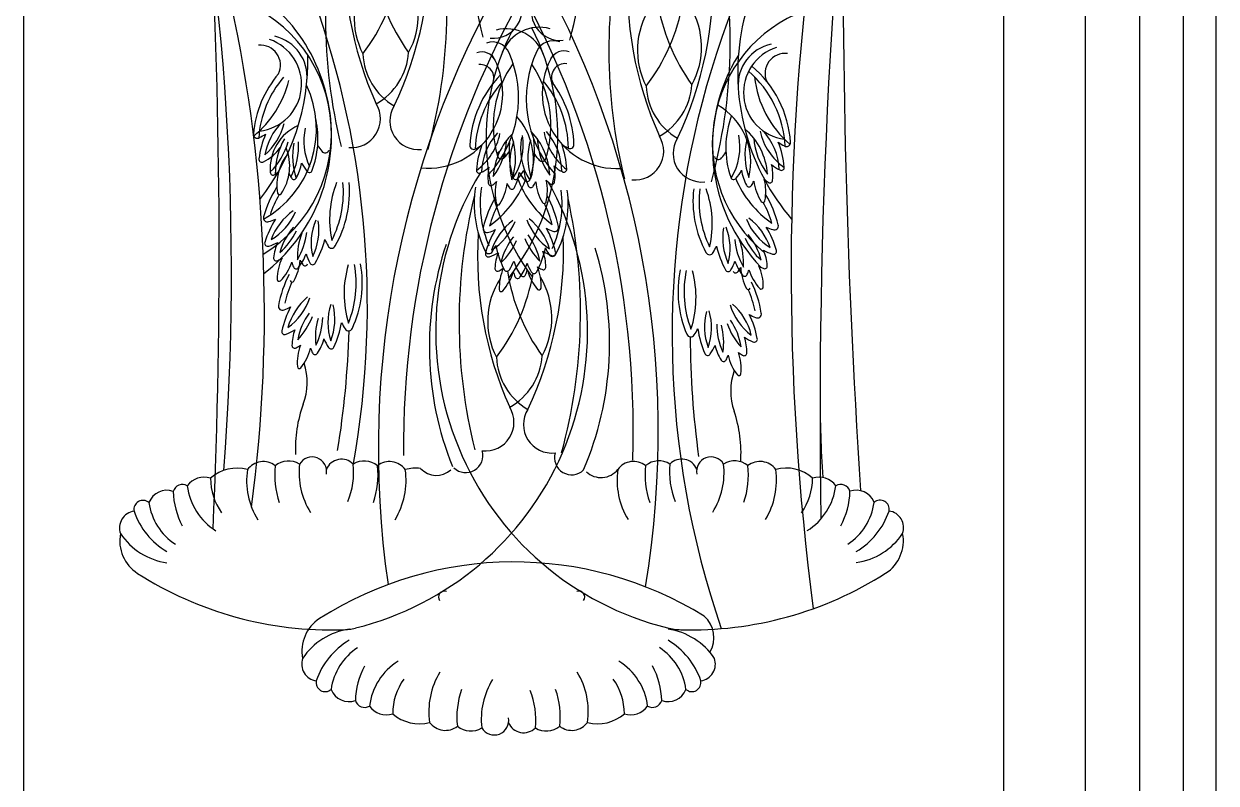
# Model space of a CAD drawing. Header units: millimetres. Extents: x 1155 to 2227, y 540 to 1342.
# Drawn here: x 1199.59 to 1213.27, y 1105.92 to 1114.63 of the extents above; entities that cross this region are included whole.
import ezdxf

# ---------------------------------------------------------------- set-up
doc = ezdxf.new("R2010")
doc.units = ezdxf.units.MM

msp = doc.modelspace()

# ---------------------------------------------------------------- linework, layer by layer
at = {"color": 0}
for p, q in [((1213.274, 1085.43049), (1213.274, 1124.40921)), ((1212.899, 1085.80549), (1212.899, 1124.03421)), ((1199.5865, 1088.80549), (1199.5865, 1123.53421)), ((1210.8365, 1088.80549), (1210.8365, 1123.53421)), ((1211.774, 1088.80549), (1211.774, 1123.53421)), ((1212.399, 1086.30549), (1212.399, 1123.53421))]:
    msp.add_line(p, q, dxfattribs=at)
for centre, radius, start, end in [((1129.67186, 1112.02592), 72.15709, 357.4673846, 9.1772613), ((1237.96884, 1111.79506), 29.57412, 156.612972, 187.526474), ((1185.58739, 1111.31294), 16.76067, 352.370106, 33.35959), ((1195.97479, 1109.94985), 10.89432, 350.608466, 69.233213), ((1214.55078, 1109.74908), 10.89432, 109.93396, 188.185922), ((1193.09888, 1111.39072), 10.43086, 349.92049, 51.540309), ((1217.45993, 1111.07579), 10.43086, 129.418764, 198.927259), ((1214.55078, 1109.74908), 10.60765, 119.834603, 180.37167), ((1280.88391, 1110.18746), 72.15709, 173.0304733, 180.9812828), ((1172.39607, 1111.7756), 29.57412, 355.603961, 11.677907), ((1210.75184, 1115.9487), 6.07603, 166.169877, 193.978191), ((1199.9936, 1116.05558), 6.07603, 344.645581, 12.453894), ((1303.37789, 1115.44122), 94.38755, 178.9404443, 183.7451377), ((1210.38024, 1114.07435), 2.59919, 122.509638, 220.394963), ((1209.12577, 1114.69512), 6.07603, 166.169877, 193.978191), ((1198.36753, 1114.80199), 6.07603, 344.645581, 12.453894), ((1207.507, 1115.44676), 4.24526, 176.411726, 204.062768), ((1200.00388, 1115.51454), 4.24526, 334.561003, 2.212046), ((1212.37792, 1114.32369), 6.07603, 166.169877, 193.978191), ((1201.61967, 1114.43056), 6.07603, 344.645581, 12.453894), ((1205.8185, 1115.61434), 2.23809, 188.671695, 215.819344), ((1195.97479, 1109.94985), 10.60765, 358.252101, 30.063651), ((1210.75915, 1115.07533), 4.24526, 176.411726, 204.062768), ((1203.25602, 1115.1431), 4.24526, 334.561003, 2.212046), ((1201.12458, 1113.34826), 1.9938, 307.627684, 67.298468), ((1204.28428, 1114.7033), 0.90607, 147.472918, 207.244673), ((1201.69592, 1115.64152), 2.23809, 322.804428, 349.952077), ((1203.20836, 1114.73856), 0.90607, 331.379099, 31.150853), ((1201.49535, 1113.37798), 1.62184, 301.153458, 73.63922), ((1204.97703, 1114.7965), 0.32882, 263.794233, 31.721329), ((1205.74333, 1114.77171), 0.32882, 148.28614, 276.213237), ((1204.94806, 1115.27009), 2.23809, 322.804428, 349.952077), ((1209.07065, 1115.24291), 2.23809, 188.671695, 215.819344), ((1207.53642, 1114.33187), 0.90607, 147.472918, 207.244673), ((1206.4605, 1114.36713), 0.90607, 331.379099, 31.150853), ((1209.11362, 1113.26415), 1.62184, 110.482627, 230.874312), ((1205.12479, 1114.12035), 0.4563, 20.115167, 104.729009), ((1205.50359, 1114.13814), 0.4563, 73.894762, 158.508604), ((1203.04288, 1113.35785), 2.67345, 322.106352, 27.353056), ((1202.23369, 1113.94101), 0.54106, 276.046331, 71.376234), ((1202.3578, 1114.02313), 0.48092, 354.711402, 76.586692), ((1207.56658, 1113.32586), 2.67345, 152.257753, 216.76097), ((1205.66239, 1114.23378), 0.20606, 68.496458, 155.113184), ((1202.30453, 1114.16053), 0.22778, 334.041471, 95.954605), ((1203.27304, 1114.35498), 0.73241, 299.227309, 356.05157), ((1204.84257, 1114.14038), 0.17117, 25.995861, 109.278177), ((1204.96832, 1114.21978), 0.20606, 23.510587, 110.127314), ((1203.96564, 1113.78358), 1.29951, 317.645771, 23.510587), ((1206.65431, 1113.77363), 1.29951, 155.113184, 221.385385), ((1205.78621, 1114.15139), 0.17117, 69.345595, 152.627911), ((1208.26691, 1113.92982), 0.48092, 102.03708, 183.91237), ((1208.38901, 1113.84474), 0.54106, 107.247537, 262.599183), ((1200.24855, 1114.21837), 2.59919, 322.013741, 1.228466), ((1204.2104, 1114.32138), 0.73241, 182.572202, 239.396463), ((1204.2219, 1113.83772), 0.8617, 264.971161, 31.023645), ((1204.82604, 1114.01042), 0.15625, 333.95694, 95.59183), ((1206.221, 1113.46282), 1.24608, 144.795282, 196.056632), ((1204.39136, 1113.46245), 1.24608, 342.29598, 34.617592), ((1206.39942, 1113.8339), 0.8617, 149.102719, 272.778405), ((1205.79961, 1114.02107), 0.15625, 83.031942, 204.666831), ((1209.48356, 1113.22553), 1.9938, 148.209591, 223.973056), ((1208.32345, 1114.0659), 0.22778, 82.669167, 204.5823), ((1203.46608, 1113.25613), 1.25016, 139.933732, 174.724706), ((1205.95397, 1113.17524), 1.25016, 135.793053, 177.107339), ((1207.11957, 1113.1729), 1.20715, 2.651571, 49.343371), ((1207.14053, 1113.18966), 1.25016, 3.762272, 50.138689), ((1201.48086, 1114.26254), 1.18084, 309.102844, 346.271181), ((1203.48662, 1113.23887), 1.20715, 139.544501, 175.972201), ((1201.76444, 1113.42493), 1.18084, 299.102844, 25.334018), ((1205.97518, 1113.15879), 1.20715, 138.254554, 178.218041), ((1204.63035, 1113.19728), 1.20715, 0.405731, 40.369217), ((1204.65194, 1113.21321), 1.25016, 1.516432, 37.441437), ((1207.46254, 1113.94995), 0.73241, 182.572202, 239.396463), ((1206.52519, 1113.98354), 0.73241, 299.227309, 356.05157), ((1209.14934, 1114.1481), 1.18084, 186.000132, 229.520928), ((1203.35096, 1113.54292), 0.32882, 263.794233, 31.721329), ((1204.11725, 1113.51813), 0.32882, 148.28614, 276.213237), ((1207.1758, 1113.04667), 0.75554, 346.398109, 60.140136), ((1203.04094, 1113.00381), 0.70041, 135.047585, 169.726187), ((1201.90475, 1113.65067), 0.6872, 310.577579, 346.524059), ((1201.91099, 1113.31674), 1.05163, 339.721998, 11.780007), ((1204.68159, 1113.06895), 0.75554, 344.15227, 41.50373), ((1208.69662, 1113.21291), 1.05163, 159.577001, 198.901773), ((1202.26653, 1113.36641), 0.04562, 171.62397, 301.686924), ((1203.332, 1112.95704), 1.05396, 157.084267, 173.121741), ((1201.99947, 1113.92711), 0.66642, 295.893174, 302.877049), ((1202.9508, 1112.97353), 0.53677, 113.54967, 184.720072), ((1203.47393, 1113.28585), 0.67331, 166.992385, 205.325795), ((1204.37838, 1113.50829), 0.6872, 305.892619, 348.769899), ((1205.53905, 1112.90644), 0.70041, 137.293425, 178.206366), ((1205.72623, 1112.8392), 0.7524, 134.394201, 176.838908), ((1204.48404, 1113.08996), 0.74727, 340.695254, 19.677029), ((1204.64598, 1113.24336), 0.67331, 325.870533, 9.385547), ((1204.87155, 1112.8718), 0.7524, 1.784863, 44.229571), ((1206.23508, 1113.50833), 0.6872, 189.853873, 232.731152), ((1205.06029, 1112.93453), 0.70041, 0.417405, 41.330347), ((1206.60311, 1113.17148), 0.32882, 263.794233, 31.721329), ((1207.13339, 1113.21956), 0.67331, 328.116373, 11.631386), ((1207.37334, 1112.85712), 0.7524, 4.030703, 49.45049), ((1208.71088, 1113.54659), 0.6872, 192.099713, 234.976992), ((1207.55948, 1112.9272), 0.70041, 2.663245, 43.576186), ((1202.11939, 1113.50052), 0.49982, 295.893174, 325.004783), ((1201.87719, 1113.48696), 0.77193, 314.216651, 344.312333), ((1203.22534, 1112.92928), 0.7524, 149.168407, 181.497132), ((1202.07316, 1113.00106), 0.56533, 325.729632, 21.792586), ((1201.99393, 1113.22852), 0.74727, 331.709765, 3.961441), ((1203.42738, 1113.11403), 0.75554, 168.565347, 199.321221), ((1203.52082, 1113.59701), 0.66642, 212.638742, 219.622617), ((1204.75102, 1113.23842), 0.04562, 173.869809, 303.932763), ((1204.46219, 1113.78823), 0.66642, 298.139013, 305.122888), ((1205.83172, 1112.87112), 1.05396, 159.330107, 175.36758), ((1204.35726, 1113.34362), 0.77193, 323.151259, 356.394286), ((1206.20775, 1113.17546), 1.05163, 174.676595, 196.655934), ((1205.92087, 1113.03172), 0.75554, 160.886701, 194.471502), ((1205.96065, 1113.20524), 0.67331, 169.238225, 212.753239), ((1206.1194, 1113.09265), 0.74727, 163.960822, 197.928518), ((1204.3977, 1113.17486), 1.05163, 341.967838, 7.318433), ((1206.25224, 1113.3432), 0.77193, 182.229486, 215.472513), ((1204.76685, 1112.90624), 1.05396, 3.256191, 19.293665), ((1206.15801, 1113.7902), 0.66642, 233.500883, 240.484758), ((1205.85606, 1113.24748), 0.04562, 234.691008, 4.753962), ((1207.3694, 1113.1467), 0.32882, 148.28614, 276.213237), ((1208.61158, 1113.1267), 0.74727, 166.206661, 200.174358), ((1208.7345, 1113.38226), 0.77193, 184.475325, 217.718352), ((1207.26738, 1112.88743), 1.05396, 5.502031, 21.539505), ((1208.62283, 1113.82522), 0.66642, 235.746723, 242.730598), ((1208.34238, 1113.27109), 0.04562, 236.936848, 6.999802), ((1202.31969, 1113.07999), 0.03421, 171.62397, 301.686924), ((1203.05622, 1112.78776), 0.56533, 140.592073, 189.786158), ((1203.04539, 1113.19741), 0.04562, 213.828867, 343.891821), ((1205.06808, 1113.12803), 0.04562, 112.642353, 34.76831), ((1204.61885, 1113.55687), 0.66642, 316.755315, 323.73919), ((1205.99531, 1113.518), 0.66642, 214.884581, 222.718123), ((1205.53591, 1113.10007), 0.04562, 216.074706, 346.13766), ((1207.55968, 1113.12085), 0.04562, 194.731951, 324.794905), ((1207.09399, 1113.53176), 0.66642, 319.001155, 325.98503), ((1202.20735, 1113.28277), 0.45817, 304.603617, 311.661617), ((1202.24608, 1113.12643), 0.53677, 330.795719, 350.28263), ((1203.22114, 1113.26147), 0.49982, 206.835567, 219.622617), ((1202.86457, 1112.96177), 0.03421, 213.828867, 343.891821), ((1204.81537, 1112.95431), 0.03421, 173.869809, 303.932763), ((1204.59874, 1113.36666), 0.49982, 298.139013, 310.926063), ((1205.45017, 1112.87266), 0.53677, 167.479, 186.965911), ((1204.89673, 1113.20306), 0.49982, 316.755315, 329.542365), ((1205.86131, 1113.0067), 0.53677, 186.095302, 205.582213), ((1205.14833, 1112.89862), 0.53677, 351.65786, 11.144772), ((1206.01138, 1113.37204), 0.49982, 227.697708, 240.484758), ((1205.78491, 1112.965), 0.03421, 234.691008, 4.753962), ((1207.38552, 1113.18911), 0.49982, 319.001155, 331.788205), ((1208.35705, 1113.0307), 0.53677, 188.341142, 207.828053), ((1208.49269, 1113.40164), 0.49982, 229.943548, 242.730598), ((1207.64886, 1112.89476), 0.53677, 353.9037, 13.390611), ((1208.28235, 1112.98604), 0.03421, 236.936848, 6.999802), ((1202.44722, 1112.92954), 0.03136, 180.334413, 310.397367), ((1203.05084, 1113.09975), 0.45817, 203.854174, 210.912173), ((1202.68615, 1112.8777), 0.03136, 205.118423, 335.181377), ((1204.27024, 1112.38614), 1.17348, 158.618967, 191.693973), ((1202.0526, 1112.69929), 1.20222, 332.721551, 5.422498), ((1202.07859, 1112.70121), 1.24608, 330.3213, 5.078433), ((1202.55481, 1111.10095), 3.50253, 283.856502, 29.280592), ((1207.81683, 1111.10095), 3.50253, 148.685269, 256.127867), ((1204.94869, 1112.80897), 0.03136, 182.580253, 312.643207), ((1204.24702, 1113.27722), 1.18084, 305.545987, 337.883274), ((1204.69517, 1113.15253), 0.45817, 306.849457, 313.907456), ((1205.56278, 1112.69116), 0.56533, 166.572066, 192.031998), ((1204.57212, 1112.86577), 0.56533, 327.975472, 353.435403), ((1205.54518, 1113.00271), 0.45817, 206.100013, 213.158013), ((1205.23365, 1112.88143), 0.03421, 192.486111, 322.549065), ((1204.74, 1112.99783), 0.53677, 333.041558, 352.52847), ((1206.36085, 1113.27417), 1.18084, 200.740498, 233.077785), ((1205.70901, 1113.17097), 0.49982, 209.081406, 221.868456), ((1205.36446, 1112.85753), 0.03421, 216.074706, 346.13766), ((1205.05647, 1113.03091), 0.45817, 325.465759, 332.523758), ((1206.02597, 1112.87065), 0.56533, 185.188368, 210.6483), ((1205.0314, 1112.71988), 0.56533, 346.591773, 12.051705), ((1205.90984, 1113.16028), 0.45817, 224.716315, 231.774315), ((1205.64813, 1112.82291), 0.03136, 225.980565, 356.043519), ((1207.73479, 1112.88094), 0.03421, 194.731951, 324.794905), ((1208.84573, 1113.31755), 1.18084, 202.986337, 235.323624), ((1207.55188, 1113.02336), 0.45817, 327.711599, 334.769598), ((1208.52692, 1112.90121), 0.56533, 187.434208, 212.89414), ((1208.39953, 1113.18606), 0.45817, 226.962155, 234.020154), ((1207.53902, 1112.71158), 0.56533, 348.837613, 14.297545), ((1208.15125, 1112.83869), 0.03136, 228.226404, 358.289358), ((1203.54473, 1112.08909), 1.25016, 147.406847, 164.633658), ((1203.56197, 1112.06852), 1.20715, 149.923054, 162.17817), ((1202.52152, 1112.69593), 0.02281, 190.772333, 258.007578), ((1202.52171, 1112.69589), 0.02281, 257.508212, 324.743458), ((1210.65893, 1111.21295), 6.07603, 166.169877, 193.978191), ((1206.0016, 1112.57175), 1.24608, 171.299499, 206.056632), ((1206.02742, 1112.56818), 1.20222, 170.955434, 203.65638), ((1205.18948, 1112.76653), 0.03136, 207.364263, 337.427217), ((1205.4064, 1112.78626), 0.03136, 201.196555, 331.259509), ((1204.49972, 1112.05347), 1.25016, 11.744274, 28.971085), ((1204.5634, 1112.56343), 1.20222, 334.967391, 7.668338), ((1204.5893, 1112.56637), 1.24608, 332.56714, 7.324272), ((1208.51428, 1112.60158), 1.24608, 173.545339, 208.302471), ((1208.54023, 1112.59903), 1.20222, 173.201273, 205.90222), ((1206.3157, 1112.33923), 1.17348, 346.929798, 20.004805), ((1207.91114, 1112.7926), 0.03136, 203.442395, 333.505349), ((1207.03387, 1112.02484), 1.25016, 13.990114, 31.216925), ((1206.0783, 1112.01217), 1.25016, 149.652686, 166.879498), ((1206.09633, 1111.9923), 1.20715, 152.168893, 164.42401), ((1205.03209, 1112.57845), 0.02281, 193.018172, 260.253418), ((1205.03229, 1112.57841), 0.02281, 259.754052, 326.989297), ((1205.55903, 1112.59443), 0.02281, 211.634474, 278.86972), ((1204.48122, 1112.03403), 1.20715, 14.199762, 26.454878), ((1205.55922, 1112.59446), 0.02281, 278.370354, 345.605599), ((1199.90068, 1111.31982), 6.07603, 344.645581, 12.453894), ((1208.07116, 1112.6069), 0.02281, 213.880314, 281.115559), ((1207.01614, 1112.0047), 1.20715, 16.445602, 28.700718), ((1208.07136, 1112.60694), 0.02281, 280.616193, 347.851439), ((1202.38255, 1112.40599), 0.04562, 161.62397, 291.686924), ((1203.36076, 1111.81782), 1.05396, 147.084267, 163.027569), ((1202.21691, 1113.00455), 0.66642, 285.893174, 292.877049), ((1203.08223, 1111.91442), 0.70041, 125.047585, 159.726187), ((1202.07563, 1112.74876), 0.6872, 300.577579, 336.524059), ((1206.00756, 1112.61901), 0.6872, 199.853873, 235.800353), ((1204.95026, 1111.84993), 0.70041, 16.651744, 51.330347), ((1208.51838, 1112.64904), 0.6872, 202.099713, 238.046192), ((1207.49203, 1111.83912), 0.70041, 18.897584, 53.576186), ((1203.25089, 1111.80901), 0.7524, 139.168407, 164.593068), ((1202.02006, 1112.59232), 0.77193, 310.905419, 334.312333), ((1203.55762, 1112.11699), 0.67331, 156.992385, 193.310863), ((1202.28439, 1112.2665), 0.68897, 333.767958, 8.735697), ((1204.9046, 1112.28328), 0.04562, 163.869809, 293.932763), ((1205.9051, 1111.7339), 1.05396, 149.330107, 165.273409), ((1204.71563, 1112.87489), 0.66642, 288.139013, 295.122888), ((1205.623, 1111.81951), 0.70041, 127.293425, 161.972027), ((1204.58448, 1112.61376), 0.6872, 302.823419, 338.769899), ((1205.88272, 1112.88321), 0.66642, 243.500883, 250.484758), ((1204.66619, 1111.77112), 1.05396, 13.350363, 29.293665), ((1205.67959, 1112.29631), 0.04562, 244.691008, 14.753962), ((1208.2981, 1112.17194), 0.68897, 169.888074, 204.855813), ((1207.02165, 1112.05305), 0.67331, 345.312909, 21.631386), ((1207.21127, 1111.74923), 1.05396, 15.596203, 31.539505), ((1208.38329, 1112.90815), 0.66642, 245.746723, 252.730598), ((1208.20332, 1112.31374), 0.04562, 246.936848, 16.999802), ((1202.38517, 1112.11469), 0.03421, 161.62397, 291.686924), ((1202.26094, 1112.56361), 0.49982, 285.893174, 298.680224), ((1202.98821, 1111.90025), 0.53677, 155.23316, 174.720072), ((1203.48194, 1111.95586), 0.75554, 158.565347, 182.225662), ((1202.09016, 1112.31753), 0.74727, 328.449414, 353.961441), ((1202.02379, 1112.41882), 1.05163, 329.721998, 345.68298), ((1203.65783, 1112.41528), 0.66642, 202.638742, 209.622617), ((1209.04016, 1111.96458), 4.24526, 176.411726, 204.062768), ((1205.79566, 1111.72079), 0.7524, 141.414247, 166.838908), ((1204.53508, 1112.45527), 0.77193, 313.151259, 336.558172), ((1206.05313, 1112.45937), 0.77193, 202.065599, 225.472513), ((1201.53703, 1112.03236), 4.24526, 334.561003, 2.212046), ((1204.77527, 1111.75538), 0.7524, 11.784863, 37.209524), ((1208.4935, 1112.21829), 0.74727, 184.662331, 210.174358), ((1207.09344, 1111.89015), 0.75554, 356.398109, 20.058424), ((1208.57018, 1112.49131), 0.77193, 204.311439, 227.718352), ((1207.32089, 1111.73779), 0.7524, 14.030703, 39.455364), ((1202.32075, 1112.17321), 0.53677, 320.795719, 340.28263), ((1203.30444, 1112.13688), 0.49982, 196.835567, 209.622617), ((1203.12024, 1112.10431), 0.04562, 203.828867, 333.891821), ((1207.929, 1110.92474), 3.68744, 161.366538, 201.823269), ((1204.92432, 1112.04184), 0.04562, 202.486111, 332.549065), ((1204.91863, 1111.99232), 0.03421, 163.869809, 293.932763), ((1204.7769, 1112.43602), 0.49982, 288.139013, 300.926063), ((1204.40745, 1112.38616), 0.66642, 326.755315, 333.73919), ((1205.52961, 1111.80167), 0.53677, 157.479, 176.965911), ((1206.03845, 1112.28645), 1.05163, 190.694952, 206.655934), ((1204.54561, 1112.28205), 1.05163, 331.967838, 347.92882), ((1205.0432, 1111.82985), 0.53677, 1.65786, 21.144772), ((1205.81092, 1112.44594), 0.49982, 237.697708, 250.484758), ((1206.17853, 1112.34255), 0.66642, 204.884581, 211.868456), ((1205.65354, 1112.01075), 0.04562, 206.074706, 336.13766), ((1205.65858, 1112.00577), 0.03421, 244.691008, 14.753962), ((1202.6229, 1110.96613), 3.68744, 336.800502, 17.257234), ((1207.4586, 1112.02987), 0.04562, 204.731951, 334.794905), ((1206.92863, 1112.35366), 0.66642, 329.001155, 335.98503), ((1208.56229, 1112.31795), 1.05163, 192.940791, 208.901773), ((1207.58569, 1111.8227), 0.53677, 3.9037, 23.390611), ((1208.32868, 1112.4684), 0.49982, 239.943548, 252.730598), ((1208.1937, 1112.02259), 0.03421, 246.936848, 16.999802), ((1202.48464, 1111.94438), 0.03136, 170.334413, 300.397367), ((1203.05976, 1111.699), 0.56533, 154.326227, 179.786158), ((1202.30975, 1112.3339), 0.45817, 294.603617, 301.661617), ((1202.12868, 1112.07977), 0.56533, 315.729632, 341.189564), ((1203.10865, 1112.00719), 0.45817, 193.854174, 200.912173), ((1202.71094, 1111.85183), 0.03136, 195.118423, 325.181377), ((1202.19375, 1111.95745), 0.56533, 330.729632, 356.189564), ((1203.15911, 1112.14098), 0.45817, 208.854174, 215.912173), ((1202.81516, 1111.88798), 0.03136, 210.118423, 340.181377), ((1202.90124, 1111.90365), 0.03421, 203.828867, 333.891821), ((1204.43606, 1111.53636), 1.17348, 163.618967, 196.693973), ((1202.19956, 1111.65503), 1.20222, 337.721551, 10.422498), ((1202.22529, 1111.65922), 1.24608, 335.3213, 10.078433), ((1204.74255, 1112.08598), 0.49982, 326.755315, 339.542365), ((1205.72657, 1112.0601), 0.53677, 196.095302, 215.582213), ((1204.85196, 1112.04827), 0.53677, 323.041558, 342.52847), ((1205.83632, 1112.05051), 0.49982, 199.081406, 211.868456), ((1204.95907, 1111.63352), 0.56533, 356.591773, 22.051705), ((1205.74769, 1112.21977), 0.45817, 234.716315, 241.774315), ((1205.54855, 1111.84208), 0.03136, 235.980565, 6.043519), ((1207.27524, 1112.06685), 0.49982, 329.001155, 341.788205), ((1208.25952, 1112.07955), 0.53677, 198.341142, 217.828053), ((1207.42062, 1112.06746), 0.45817, 322.711599, 329.769598), ((1208.3813, 1111.86079), 0.56533, 182.434208, 207.89414), ((1207.50932, 1111.62322), 0.56533, 358.837613, 24.297545), ((1208.27437, 1112.23992), 0.45817, 236.962155, 244.020154), ((1208.09018, 1111.85472), 0.03136, 238.226404, 8.289358), ((1202.51724, 1111.70142), 0.02281, 180.772333, 248.007578), ((1203.7392, 1111.1772), 1.25016, 152.406847, 169.633658), ((1205.81743, 1111.22113), 0.90607, 147.472918, 207.244673), ((1205.02469, 1111.82603), 0.03136, 172.580253, 302.643207), ((1203.22907, 1112.15934), 2.23809, 322.804428, 349.952077), ((1204.83468, 1112.2084), 0.45817, 296.849457, 303.907456), ((1205.60899, 1111.60338), 0.56533, 156.572066, 182.031998), ((1204.6637, 1111.94737), 0.56533, 317.975472, 343.435403), ((1205.1302, 1111.82774), 0.03421, 202.486111, 332.549065), ((1207.35166, 1112.13217), 2.23809, 188.671695, 215.819344), ((1205.64576, 1111.91325), 0.45817, 196.100013, 203.158013), ((1205.25445, 1111.74243), 0.03136, 197.364263, 327.427217), ((1205.31685, 1111.76401), 0.03136, 211.196555, 341.259509), ((1204.92975, 1111.94419), 0.45817, 335.465759, 342.523758), ((1205.91235, 1111.95471), 0.56533, 195.188368, 220.6483), ((1205.44257, 1111.80166), 0.03421, 206.074706, 336.13766), ((1204.74151, 1111.25639), 0.90607, 331.379099, 31.150853), ((1208.3426, 1111.56341), 1.24608, 168.545339, 203.302471), ((1208.36822, 1111.55861), 1.20222, 168.201273, 200.90222), ((1206.12952, 1111.49368), 1.17348, 341.929798, 15.004805), ((1207.67271, 1111.824), 0.03421, 204.731951, 334.794905), ((1207.75839, 1111.80627), 0.03136, 198.442395, 328.505349), ((1207.86172, 1111.76763), 0.03136, 213.442395, 343.505349), ((1207.46785, 1111.9325), 0.45817, 337.711599, 344.769598), ((1208.44929, 1111.98152), 0.56533, 197.434208, 222.89414), ((1202.51743, 1111.70134), 0.02281, 247.508212, 314.743458), ((1203.75817, 1111.15822), 1.20715, 154.923054, 167.17817), ((1202.667, 1111.69256), 0.02281, 195.772333, 263.007578), ((1202.66719, 1111.69253), 0.02281, 262.508212, 329.743458), ((1205.06679, 1111.58453), 0.02281, 183.018172, 250.253418), ((1205.06698, 1111.58447), 0.02281, 249.754052, 316.989297), ((1205.50047, 1111.6016), 0.02281, 221.634474, 288.86972), ((1205.50066, 1111.60166), 0.02281, 288.370354, 355.605599), ((1207.90163, 1111.60733), 0.02281, 208.880314, 276.115559), ((1206.79813, 1111.09937), 1.20715, 11.445602, 23.700718), ((1207.90182, 1111.60735), 0.02281, 275.616193, 342.851439), ((1206.81755, 1111.11789), 1.25016, 8.990114, 26.216925), ((1208.05156, 1111.61254), 0.02281, 223.880314, 291.115559), ((1208.05174, 1111.61261), 0.02281, 290.616193, 357.851439), ((1203.29369, 1110.96289), 0.70041, 130.047585, 164.726187), ((1202.2182, 1111.70632), 0.6872, 305.577579, 341.524059), ((1202.55383, 1111.39161), 0.04562, 166.62397, 296.686924), ((1203.57957, 1110.89093), 1.05396, 152.084267, 168.027569), ((1202.33665, 1111.97345), 0.66642, 290.893174, 297.877049), ((1203.4709, 1110.87258), 0.7524, 144.168407, 169.593068), ((1203.74962, 1111.20612), 0.67331, 161.992385, 198.310863), ((1202.4682, 1111.2441), 0.68897, 338.767958, 13.735697), ((1208.08979, 1111.15424), 0.68897, 164.888074, 199.855813), ((1206.80783, 1111.14706), 0.67331, 340.312909, 16.631386), ((1208.35082, 1111.61033), 0.6872, 197.099713, 233.046192), ((1207.25778, 1110.89294), 0.70041, 13.897584, 48.576186), ((1206.97026, 1110.82787), 1.05396, 10.596203, 26.539505), ((1208.23882, 1111.88023), 0.66642, 240.746723, 247.730598), ((1208.00773, 1111.30377), 0.04562, 241.936848, 11.999802), ((1202.17648, 1111.54564), 0.77193, 315.905419, 339.312333), ((1203.68827, 1111.03901), 0.75554, 163.565347, 187.225662), ((1202.27026, 1111.27801), 0.74727, 333.449414, 358.961441), ((1202.19531, 1111.37312), 1.05163, 334.721998, 350.68298), ((1203.82345, 1111.51202), 0.66642, 207.638742, 214.622617), ((1208.28849, 1111.18339), 0.74727, 179.662331, 205.174358), ((1206.86515, 1110.97852), 0.75554, 351.398109, 15.058424), ((1208.38867, 1111.44869), 0.77193, 199.311439, 222.718352), ((1207.07846, 1110.80691), 0.7524, 9.030703, 34.455364), ((1202.58183, 1111.10165), 0.03421, 166.62397, 296.686924), ((1202.41894, 1111.53804), 0.49982, 290.893174, 303.680224), ((1203.20126, 1110.94058), 0.53677, 160.23316, 179.720072), ((1202.51255, 1111.15433), 0.53677, 325.795719, 345.28263), ((1203.49566, 1111.20387), 0.49982, 201.835567, 214.622617), ((1193.09888, 1111.39072), 10.22434, 350.700904, 358.426506), ((1203.315, 1111.15537), 0.04562, 208.828867, 338.891821), ((1207.2411, 1111.08588), 0.04562, 199.731951, 329.794905), ((1217.45993, 1111.07579), 10.22434, 180.197265, 187.922868), ((1206.74137, 1111.45463), 0.66642, 324.001155, 330.98503), ((1208.3657, 1111.27667), 1.05163, 187.940791, 203.901773), ((1208.14609, 1111.44691), 0.49982, 234.943548, 247.730598), ((1207.34965, 1110.86842), 0.53677, 358.9037, 18.390611), ((1207.97278, 1111.01457), 0.03421, 241.936848, 11.999802), ((1202.69576, 1110.94066), 0.03136, 175.334413, 305.397367), ((1202.48759, 1111.31345), 0.45817, 299.603617, 306.661617), ((1203.29008, 1110.74633), 0.56533, 159.326227, 184.786158), ((1202.32935, 1111.0445), 0.56533, 320.729632, 346.189564), ((1203.31192, 1111.05761), 0.45817, 198.854174, 205.912173), ((1203.11433, 1110.93639), 0.03421, 208.828867, 338.891821), ((1207.06166, 1111.1387), 0.49982, 324.001155, 336.788205), ((1208.0433, 1111.06557), 0.53677, 193.341142, 212.828053), ((1202.92926, 1110.86818), 0.03136, 200.118423, 330.181377), ((1205.74355, 1110.8392), 0.73241, 182.572202, 239.396463), ((1204.8062, 1110.8728), 0.73241, 299.227309, 356.05157), ((1207.43646, 1110.86214), 0.03421, 199.731951, 329.794905), ((1207.61983, 1110.78951), 0.03136, 208.442395, 338.505349), ((1207.24184, 1110.98808), 0.45817, 332.711599, 339.769598), ((1208.2238, 1110.95137), 0.56533, 192.434208, 217.89414), ((1207.25619, 1110.67636), 0.56533, 353.837613, 19.297545), ((1208.07207, 1111.22404), 0.45817, 231.962155, 239.020154), ((1207.85501, 1110.85635), 0.03136, 233.226404, 3.289358), ((1202.74942, 1110.70146), 0.02281, 185.772333, 253.007578), ((1202.74961, 1110.7014), 0.02281, 252.508212, 319.743458), ((1202.12946, 1110.51709), 0.71002, 339.562167, 18.114377), ((1208.41098, 1110.41931), 0.71002, 160.509395, 199.061605), ((1207.79543, 1110.61846), 0.02281, 218.880314, 286.115559), ((1207.79562, 1110.61851), 0.02281, 285.616193, 352.851439), ((1222.42039, 1110.34857), 13.69335, 179.842105, 183.855865), ((1204.15318, 1109.76295), 1.44966, 159.562167, 182.822359), ((1204.88411, 1110.06074), 0.32882, 263.794233, 31.721329), ((1205.65041, 1110.03596), 0.32882, 148.28614, 276.213237), ((1206.36972, 1109.71399), 1.44966, 355.801413, 19.061605), ((1202.89514, 1109.49568), 0.16695, 349.360107, 149.517489), ((1204.65955, 1109.67932), 0.19672, 225.810849, 16.090497), ((1205.87502, 1109.65457), 0.19672, 163.916973, 314.196621), ((1207.47574, 1109.49709), 0.16695, 30.489981, 190.647363), ((1202.0323, 1109.07961), 0.4543, 74.571196, 131.837994), ((1203.00845, 1109.39253), 0.86437, 171.684538, 211.416891), ((1202.33395, 1109.38598), 0.22358, 51.930776, 143.955521), ((1203.43415, 1109.45557), 0.9682, 173.689217, 198.994906), ((1202.62439, 1109.37572), 0.24079, 58.204273, 129.319526), ((1203.61055, 1109.48366), 0.86472, 173.578576, 211.918549), ((1203.23292, 1109.44902), 0.18785, 44.383006, 157.619623), ((1202.50789, 1109.48359), 0.86472, 337.444596, 6.428894), ((1203.49407, 1109.37577), 0.24079, 50.687944, 121.803196), ((1202.6843, 1109.45552), 0.9682, 341.012564, 6.318252), ((1203.78451, 1109.38607), 0.22358, 36.051949, 128.076694), ((1203.11, 1109.39254), 0.86437, 328.590578, 8.322932), ((1204.08619, 1109.07975), 0.4543, 83.194393, 105.436274), ((1204.32211, 1109.69945), 0.24816, 222.79925, 312.514726), ((1206.21246, 1109.67474), 0.24816, 227.492744, 321.106264), ((1207.26089, 1109.39392), 0.86437, 171.684538, 211.416891), ((1206.58639, 1109.38737), 0.22358, 51.930776, 143.955521), ((1207.68659, 1109.45696), 0.9682, 173.689217, 198.994906), ((1206.87683, 1109.3771), 0.24079, 58.204273, 129.319526), ((1207.86299, 1109.48505), 0.86472, 173.578576, 202.562874), ((1207.13797, 1109.45039), 0.18785, 22.387847, 135.624464), ((1206.76033, 1109.48498), 0.86472, 328.088921, 6.428894), ((1207.74651, 1109.37716), 0.24079, 50.687944, 121.803196), ((1206.93674, 1109.45691), 0.9682, 341.012564, 6.318252), ((1208.03695, 1109.38746), 0.22358, 36.051949, 128.076694), ((1207.36244, 1109.39392), 0.86437, 328.590578, 8.322932), ((1208.33863, 1109.08113), 0.4543, 48.169475, 105.436274), ((1201.65525, 1109.19433), 0.23567, 71.693433, 144.662176), ((1202.41667, 1109.42065), 0.6874, 180.214124, 215.538781), ((1207.95422, 1109.42212), 0.6874, 324.468689, 359.793346), ((1208.71567, 1109.1959), 0.23567, 35.345294, 108.314037), ((1201.22809, 1109.05951), 0.22037, 70.64852, 158.686935), ((1201.40679, 1109.23569), 0.11034, 59.379849, 163.284927), ((1202.21044, 1109.29386), 0.90971, 181.66507, 207.710094), ((1202.16988, 1109.41901), 0.71238, 187.125543, 237.947168), ((1208.20101, 1109.42052), 0.71238, 302.060302, 352.881927), ((1208.96412, 1109.23729), 0.11034, 16.722542, 120.627621), ((1208.16047, 1109.29536), 0.90971, 332.297376, 358.3424), ((1209.14285, 1109.06113), 0.22037, 21.320534, 109.35895), ((1200.95459, 1109.06014), 0.10471, 49.359511, 190.722154), ((1201.69166, 1109.22791), 0.67467, 187.521121, 237.274422), ((1208.67926, 1109.22948), 0.67467, 302.733048, 352.486349), ((1209.41635, 1109.0618), 0.10471, 349.285315, 130.647959), ((1200.87849, 1108.84856), 0.19396, 97.938121, 199.740563), ((1201.6714, 1109.31984), 0.86593, 198.807945, 239.223425), ((1208.6995, 1109.3214), 0.86593, 300.784045, 341.199524), ((1209.49247, 1108.85023), 0.19396, 340.266907, 82.069348), ((1201.1276, 1108.69792), 0.43999, 168.845203, 237.476292), ((1201.33296, 1109.20739), 0.76543, 213.668419, 262.142112), ((1209.03795, 1109.209), 0.76543, 277.865358, 326.33905), ((1209.24338, 1108.69956), 0.43999, 302.531178, 11.162266), ((1205.2115, 1104.31224), 4.1453, 58.178829, 122.531178), ((1203.11976, 1111.82213), 4.1453, 237.476292, 271.71914), ((1207.25082, 1111.82351), 4.1453, 268.28833, 302.531178), ((1204.41363, 1108.0541), 0.06764, 68.7643, 216.607556), ((1205.95744, 1108.05531), 0.06764, 323.399914, 111.24317), ((1203.21894, 1107.43619), 0.43999, 122.531178, 191.162266), ((1207.17875, 1107.58814), 0.32926, 329.37422, 48.436608), ((1203.42437, 1106.92675), 0.76543, 97.865358, 146.33905), ((1203.22269, 1108.39266), 0.71429, 271.71914, 283.879603), ((1207.14833, 1108.39402), 0.71429, 256.127867, 268.28833), ((1206.87692, 1106.92698), 0.76543, 33.668419, 82.142112), ((1203.76282, 1106.81435), 0.86593, 120.784045, 161.199524), ((1203.78306, 1106.90628), 0.67467, 122.733048, 172.486349), ((1206.51822, 1106.90645), 0.67467, 7.521121, 57.274422), ((1206.53848, 1106.81453), 0.86593, 18.807945, 59.223425), ((1202.96985, 1107.28552), 0.19396, 160.266907, 262.069348), ((1204.26131, 1106.71524), 0.71238, 122.060302, 172.881927), ((1206.04, 1106.71535), 0.71238, 7.125543, 57.947168), ((1207.33139, 1107.28581), 0.19396, 277.938121, 19.740563), ((1204.30185, 1106.8404), 0.90971, 152.297376, 178.3424), ((1205.09988, 1106.74183), 0.86437, 148.590578, 188.322932), ((1205.20143, 1106.74183), 0.86437, 351.684538, 31.416891), ((1205.99945, 1106.84051), 0.90971, 1.66507, 27.710094), ((1203.04597, 1107.07395), 0.10471, 169.285315, 310.647959), ((1204.5081, 1106.71363), 0.6874, 144.468689, 179.793346), ((1205.70199, 1106.65077), 0.86472, 148.088921, 186.428894), ((1205.79321, 1106.71372), 0.6874, 0.214124, 35.538781), ((1207.25529, 1107.07422), 0.10471, 229.359511, 10.722154), ((1203.31947, 1107.07462), 0.22037, 201.320534, 289.35895), ((1205.52558, 1106.67884), 0.9682, 161.012564, 186.318252), ((1204.59933, 1106.6507), 0.86472, 353.578576, 22.562874), ((1204.77573, 1106.67879), 0.9682, 353.689217, 18.994906), ((1206.98179, 1107.07486), 0.22037, 250.64852, 338.686935), ((1203.4982, 1106.89846), 0.11034, 196.722542, 300.627621), ((1203.74665, 1106.93985), 0.23567, 215.345294, 288.314037), ((1206.55463, 1106.94003), 0.23567, 251.693433, 324.662176), ((1206.80309, 1106.89868), 0.11034, 239.379849, 343.284927), ((1204.12369, 1107.05462), 0.4543, 228.169475, 285.436274), ((1204.98658, 1106.63866), 0.16695, 210.489981, 10.647363), ((1206.17758, 1107.05475), 0.4543, 254.571196, 311.837994), ((1204.42537, 1106.74829), 0.22358, 216.051949, 308.076694), ((1204.71581, 1106.75859), 0.24079, 230.687944, 301.803196), ((1205.32435, 1106.68537), 0.18785, 202.387847, 315.624464), ((1205.58549, 1106.75865), 0.24079, 238.204273, 309.319526), ((1205.87593, 1106.74839), 0.22358, 231.930776, 323.955521)]:
    msp.add_arc(centre, radius, start, end, dxfattribs=at)

doc.saveas('drawing.dxf')
